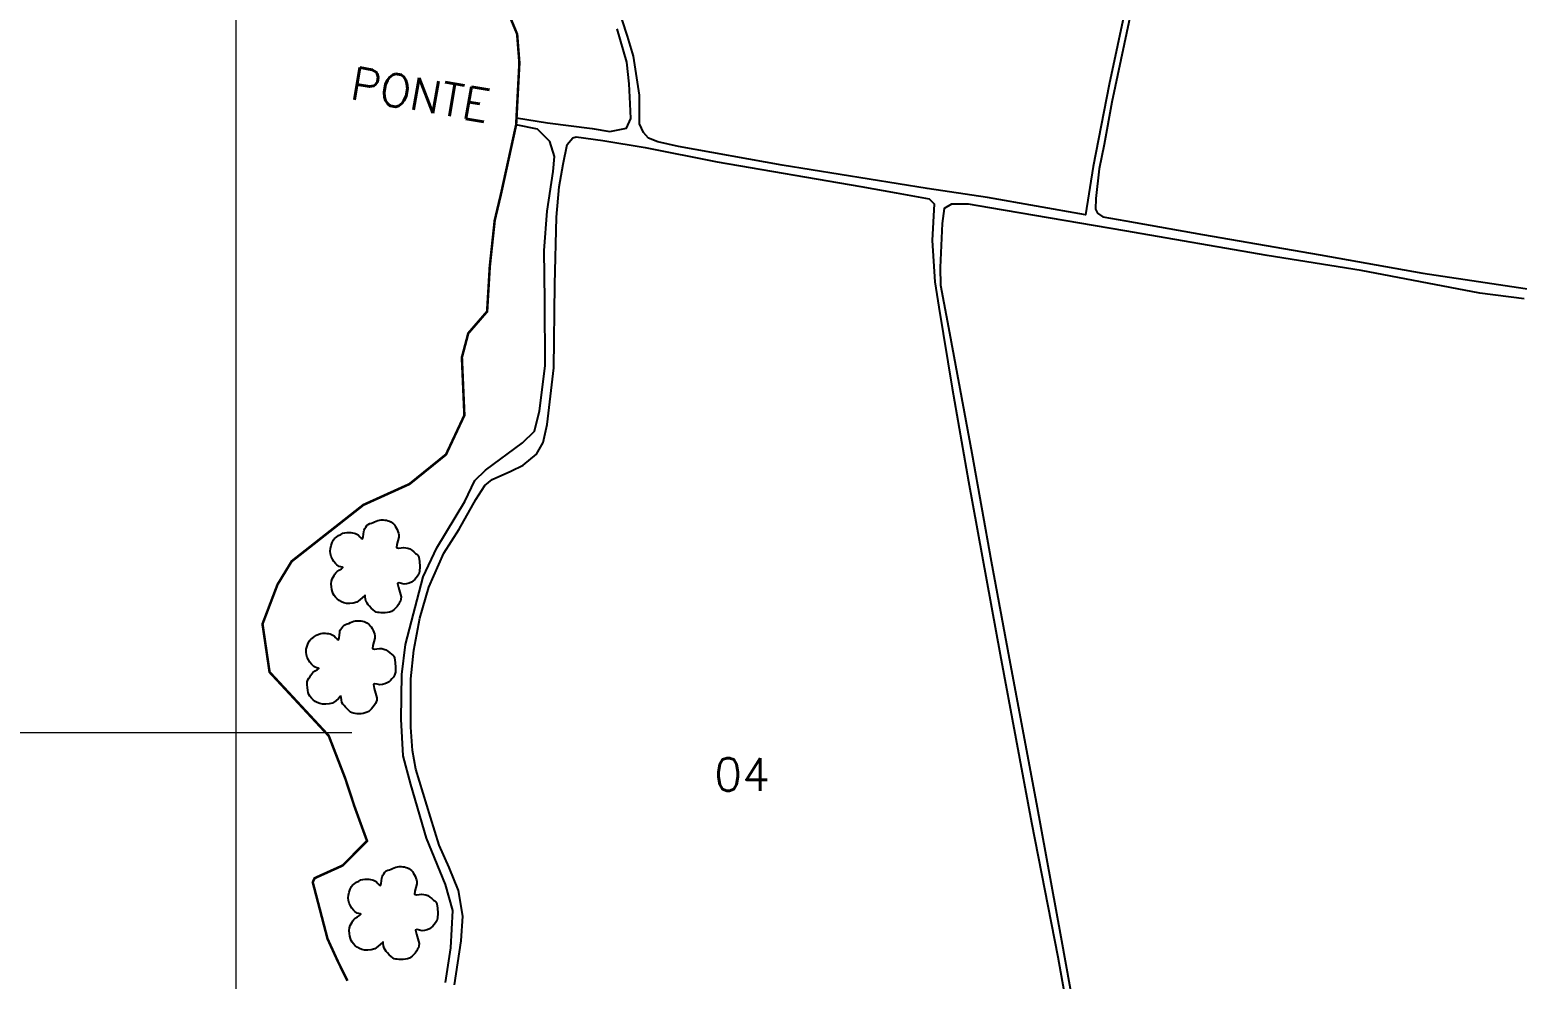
# Model space of a CAD drawing. Extents: x 731744 to 734894, y 7816585 to 7821040.
# Drawn here: x 732377 to 733267, y 7819352 to 7819921 of the extents above; entities that cross this region are included whole.
import ezdxf

# ---------------------------------------------------------------- set-up
doc = ezdxf.new("R2010")
doc.units = 0
doc.header["$MEASUREMENT"] = 0
doc.linetypes.add('CONTINUO', pattern=[0])
for name, color, linetype in [('0114000005', 1, 'CONTINUOUS'), ('0114000005002', 5, 'CONTINUOUS'), ('0114000005003', 5, 'CONTINUOUS'), ('0114000005004', 5, 'CONTINUOUS'), ('0114000005005', 5, 'CONTINUOUS'), ('CORREGO', 174, 'CONTINUO'), ('TEXTO', 7, 'CONTINUOUS')]:
    doc.layers.add(name, color=color, linetype=linetype)
doc.layers.add('MALHA', color=8, linetype='CONTINUOUS', lineweight=9)
doc.layers.add('MATO', color=3, linetype='CONTINUOUS', lineweight=25)
doc.styles.add('SIMPLEX', font='simplex', dxfattribs={"height": 0.2})

msp = doc.modelspace()

# ---------------------------------------------------------------- linework, layer by layer
at = {"layer": '0114000005', "linetype": 'Continuous'}
msp.add_lwpolyline([(732625.44, 7819350.46), (732628.53, 7819371.06), (732629.79, 7819393.6), (732625.44, 7819409.05), (732614, 7819436.74), (732604.73, 7819469.01), (732600.04, 7819486.17), (732598.89, 7819508.02), (732599.35, 7819534.68), (732601.53, 7819552.76), (732612.05, 7819593.15), (732620.18, 7819610.55), (732636.88, 7819638.24), (732642.95, 7819650.94), (732649.24, 7819657), (732671.44, 7819673.36), (732678.65, 7819680.34), (732681.62, 7819692.7), (732685.05, 7819719.48), (732684.83, 7819758.72), (732684.37, 7819788.59), (732686.2, 7819812.16), (732689.81, 7819835.81), (732690.6, 7819844.82), (732687.81, 7819853.9), (732680.39, 7819861.18), (732667.66, 7819863.89), (732667.88, 7819868.06), (732686.39, 7819864.95), (732713.05, 7819861.63), (732723.69, 7819859.8), (732733.76, 7819861.86), (732736.28, 7819867.58), (732735.82, 7819876.39), (732735.37, 7819888.29), (732733.88, 7819901.22), (732728.16, 7819921.25)], dxfattribs=at)
at = {"layer": '0114000005002', "linetype": 'Continuous', "flags": 128}
msp.add_lwpolyline([(733034.9, 7819927.96), (733024.12, 7819877.42), (733019.44, 7819852.02), (733016.46, 7819837.48), (733014.42, 7819819.65), (733014.34, 7819813.27), (733015.53, 7819810.9), (733018.75, 7819808.77), (733032.34, 7819806.31), (733078.39, 7819798.07), (733148.64, 7819786.01), (733210.05, 7819775.05), (733292.62, 7819762.56)], dxfattribs=at)
at = {"layer": '0114000005003', "linetype": 'Continuous', "flags": 128}
msp.add_lwpolyline([(733032.39, 7819934.59), (733022.36, 7819887.87), (733012.93, 7819838.85), (733008.26, 7819810.01), (732949.69, 7819820.21), (732913.58, 7819825.73), (732826.85, 7819839.75), (732764.84, 7819850.88), (732752.35, 7819853.68), (732746.75, 7819855.89), (732743.77, 7819859.2), (732741.4, 7819864.47), (732741.4, 7819881.54), (732737.91, 7819904.9), (732734.26, 7819916.8), (732728.14, 7819935.83)], dxfattribs=at)
at = {"layer": '0114000005004', "linetype": 'Continuous', "flags": 128}
msp.add_lwpolyline([(732630.74, 7819348.95), (732634.71, 7819375.42), (732635.71, 7819390.08), (732633.1, 7819405.49), (732627.51, 7819419.16), (732621.54, 7819432.71), (732616.45, 7819449.36), (732607.62, 7819478.06), (732605.64, 7819489.37), (732604.64, 7819503.16), (732604.64, 7819532.12), (732606.51, 7819549.39), (732609.99, 7819568.4), (732615.45, 7819587.04), (732624.4, 7819607.42), (732633.6, 7819621.71), (732643.54, 7819639.48), (732649, 7819647.93), (732653.35, 7819651.41), (732664.54, 7819656.51), (732671.87, 7819659.99), (732679.82, 7819666.7), (732683.8, 7819673.66), (732686.28, 7819684.34), (732690.14, 7819718.27), (732690.88, 7819768.22), (732691.88, 7819808.48), (732693.37, 7819826.63), (732695.73, 7819840.17), (732698.09, 7819852.1), (732701.57, 7819856.08), (732703.56, 7819856.7), (732719.59, 7819854.34), (732744.81, 7819850.24), (732787.93, 7819841.66), (732873.93, 7819826.88), (732895.05, 7819823.02), (732914.68, 7819819.54), (732917.79, 7819816.44), (732916.55, 7819794.57), (732918.16, 7819769.84), (732920.52, 7819754.68), (732928.48, 7819706.09), (732938.29, 7819650.29), (732957.31, 7819546.78), (732975.95, 7819446.13), (732991.73, 7819365.73), (733006.89, 7819280.85)], dxfattribs=at)
at = {"layer": '0114000005005', "linetype": 'Continuous', "flags": 128}
msp.add_lwpolyline([(733270.81, 7819759.6), (733244.24, 7819763.12), (733173.21, 7819776.52), (733117.07, 7819785.62), (733031.76, 7819800.35), (732951, 7819814.18), (732938.35, 7819816.36), (732928.07, 7819816.33), (732923.68, 7819813.73), (732922.57, 7819804.65), (732921.42, 7819778.39), (732921.52, 7819767.91), (732926.86, 7819739.34), (732940.2, 7819667.19), (732951.77, 7819602.64), (732962.54, 7819544.52), (732978.99, 7819457.43), (732993.62, 7819377.76), (733007.3, 7819301.6)], dxfattribs=at)
at = {"layer": 'CORREGO', "color": 174, "linetype": 'CONTINUO', "const_width": 1.5}
msp.add_lwpolyline([(732566.72, 7819351.47), (732560.98, 7819363.08), (732554.81, 7819376.57), (732545.96, 7819410.44), (732547.13, 7819412.88), (732563.92, 7819420.47), (732578.44, 7819435.14), (732570.82, 7819456.1), (732565.44, 7819472.5), (732555.52, 7819498.1), (732520.13, 7819536.22), (732515.9, 7819565), (732524.89, 7819588.63), (732533.35, 7819602.52), (732576.26, 7819636.29), (732603.84, 7819648.78), (732625.69, 7819666.46), (732636.69, 7819689.94), (732635.19, 7819724.57), (732639.02, 7819739.04), (732650.29, 7819752.06), (732651.9, 7819779.17), (732654.85, 7819806.69), (732658.67, 7819822.76), (732667.66, 7819863.89), (732669.6, 7819900.9), (732668.25, 7819918.12), (732654.83, 7819950.44)], dxfattribs=at)
at = {"layer": 'MALHA', "color": 8}
for points in [[(732500, 7820135.46), (732500, 7817086.77)], [(731894.06, 7819500), (732569.27, 7819500)]]:
    msp.add_lwpolyline(points, dxfattribs=at)
at = {"layer": 'MATO', "color": 94, "linetype": 'CONTINUO'}
for points in [[(732577.09, 7819582.11, -629.98), (732575.78, 7819580.85, -629.98), (732574.15, 7819579.41, -629.98), (732572.28, 7819578.07, -629.98), (732570.24, 7819577.51, -629.98), (732568.16, 7819577.29, -629.98), (732566.17, 7819577.37, -629.98), (732564.55, 7819577.72, -629.98), (732563.1, 7819578.29, -629.98), (732561.81, 7819579.06, -629.98), (732560.62, 7819579.97, -629.98), (732559.58, 7819580.99, -629.98), (732558.73, 7819582.09, -629.98), (732558.14, 7819583.14, -629.98), (732557.73, 7819584.29, -629.98), (732557.45, 7819585.57, -629.98), (732557.18, 7819587.28, -629.98), (732557.05, 7819589.03, -629.98), (732557.1, 7819590.71, -629.98), (732557.53, 7819591.95, -629.98), (732558.11, 7819593.02, -629.98), (732558.77, 7819593.95, -629.98), (732559.26, 7819594.8, -629.98), (732559.83, 7819595.59, -629.98), (732560.53, 7819596.35, -629.98), (732561.87, 7819597.23, -629.98), (732563.14, 7819598.04, -629.98), (732564.04, 7819598.74, -629.98), (732563.65, 7819599.02, -629.98), (732562.83, 7819599.23, -629.98), (732561.81, 7819599.45, -629.98), (732561.09, 7819599.88, -629.98), (732560.36, 7819600.47, -629.98), (732559.6, 7819601.27, -629.98), (732558.65, 7819602.46, -629.98), (732557.76, 7819603.84, -629.98), (732557, 7819605.36, -629.98), (732556.6, 7819606.93, -629.98), (732556.44, 7819608.56, -629.98), (732556.53, 7819610.23, -629.98), (732557.01, 7819612.07, -629.98), (732557.66, 7819613.81, -629.98), (732558.41, 7819615.31, -629.98), (732558.98, 7819616.1, -629.98), (732559.62, 7819616.66, -629.98), (732560.38, 7819617.13, -629.98), (732561.46, 7819617.92, -629.98), (732562.68, 7819618.67, -629.98), (732563.96, 7819619.32, -629.98), (732565.25, 7819619.64, -629.98), (732566.51, 7819619.8, -629.98), (732567.73, 7819619.82, -629.98), (732568.81, 7819619.77, -629.98), (732569.82, 7819619.62, -629.98), (732570.75, 7819619.39, -629.98), (732571.57, 7819619.13, -629.98), (732572.35, 7819618.77, -629.98), (732573.13, 7819618.29, -629.98), (732574.07, 7819617.26, -629.98), (732574.97, 7819616.38, -629.98), (732575.74, 7819615.96, -629.98), (732576.12, 7819617.16, -629.98), (732576.36, 7819618.76, -629.98), (732576.52, 7819620.41, -629.98), (732576.69, 7819621.14, -629.98), (732576.89, 7819621.69, -629.98), (732577.19, 7819622.19, -629.98), (732577.71, 7819623.04, -629.98), (732578.36, 7819623.89, -629.98), (732579.14, 7819624.66, -629.98), (732580.05, 7819625.09, -629.98), (732581.03, 7819625.43, -629.98), (732582.04, 7819625.73, -629.98), (732582.97, 7819626.18, -629.98), (732583.91, 7819626.62, -629.98), (732584.87, 7819626.99, -629.98), (732585.92, 7819627.18, -629.98), (732586.99, 7819627.27, -629.98), (732588.06, 7819627.28, -629.98), (732589.1, 7819627.22, -629.98), (732590.11, 7819627.08, -629.98), (732591.07, 7819626.85, -629.98), (732591.96, 7819626.5, -629.98), (732592.77, 7819626.07, -629.98), (732593.52, 7819625.55, -629.98), (732594.18, 7819625, -629.98), (732594.78, 7819624.35, -629.98), (732595.34, 7819623.59, -629.98), (732595.94, 7819622.63, -629.98), (732596.47, 7819621.57, -629.98), (732596.93, 7819620.44, -629.98), (732597.3, 7819619.43, -629.98), (732597.53, 7819618.3, -629.98), (732597.56, 7819616.94, -629.98), (732596.92, 7819614.72, -629.98), (732596.34, 7819612.54, -629.98), (732596.11, 7819610.71, -629.98), (732597.24, 7819610.39, -629.98), (732598.78, 7819610.5, -629.98), (732600.48, 7819610.78, -629.98), (732601.74, 7819610.64, -629.98), (732602.94, 7819610.36, -629.98), (732604.09, 7819609.91, -629.98), (732605.31, 7819609.1, -629.98), (732606.46, 7819608.17, -629.98), (732607.5, 7819607.21, -629.98), (732608.29, 7819606.78, -629.98), (732608.92, 7819606.14, -629.98), (732609.39, 7819605.05, -629.98), (732609.77, 7819602.36, -629.98), (732609.96, 7819599.36, -629.98), (732609.9, 7819596.47, -629.98), (732609.39, 7819594.83, -629.98), (732608.67, 7819593.6, -629.98), (732607.79, 7819592.63, -629.98), (732606.98, 7819591.63, -629.98), (732606.06, 7819590.77, -629.98), (732605, 7819590.07, -629.98), (732603.6, 7819589.52, -629.98), (732602.11, 7819589.12, -629.98), (732600.6, 7819588.89, -629.98), (732598.98, 7819589.33, -629.98), (732597.63, 7819589.56, -629.98), (732596.74, 7819589.23, -629.98), (732597.21, 7819586.85, -629.98), (732598, 7819584.02, -629.98), (732598.8, 7819581.22, -629.98), (732598.74, 7819579.79, -629.98), (732598.4, 7819578.7, -629.98), (732597.85, 7819577.8, -629.98), (732597.18, 7819576.64, -629.98), (732596.39, 7819575.54, -629.98), (732595.54, 7819574.54, -629.98), (732594.75, 7819573.73, -629.98), (732593.91, 7819573.05, -629.98), (732592.99, 7819572.51, -629.98), (732591.84, 7819572.09, -629.98), (732590.62, 7819571.79, -629.98), (732589.36, 7819571.62, -629.98), (732588.12, 7819571.59, -629.98), (732586.91, 7819571.67, -629.98), (732585.77, 7819571.83, -629.98), (732584.83, 7819571.94, -629.98), (732583.95, 7819572.18, -629.98), (732583.07, 7819572.6, -629.98), (732582.02, 7819573.49, -629.98), (732580.97, 7819574.53, -629.98), (732579.98, 7819575.63, -629.98), (732579.15, 7819576.5, -629.98), (732578.44, 7819577.39, -629.98), (732577.88, 7819578.37, -629.98), (732577.59, 7819579.87, -629.98), (732577.4, 7819581.33, -629.98), (732577.24, 7819582.52, -629.98)], [(732562.66, 7819521.75, -629.98), (732561.36, 7819520.49, -629.98), (732559.73, 7819519.05, -629.98), (732557.85, 7819517.71, -629.98), (732555.81, 7819517.15, -629.98), (732553.74, 7819516.93, -629.98), (732551.74, 7819517.01, -629.98), (732550.12, 7819517.36, -629.98), (732548.68, 7819517.93, -629.98), (732547.39, 7819518.7, -629.98), (732546.19, 7819519.61, -629.98), (732545.16, 7819520.63, -629.98), (732544.3, 7819521.73, -629.98), (732543.72, 7819522.78, -629.98), (732543.3, 7819523.93, -629.98), (732543.03, 7819525.21, -629.98), (732542.75, 7819526.92, -629.98), (732542.62, 7819528.67, -629.98), (732542.68, 7819530.35, -629.98), (732543.11, 7819531.59, -629.98), (732543.69, 7819532.66, -629.98), (732544.35, 7819533.59, -629.98), (732544.84, 7819534.44, -629.98), (732545.4, 7819535.23, -629.98), (732546.1, 7819535.99, -629.98), (732547.45, 7819536.87, -629.98), (732548.72, 7819537.68, -629.98), (732549.62, 7819538.37, -629.98), (732549.23, 7819538.66, -629.98), (732548.41, 7819538.86, -629.98), (732547.38, 7819539.09, -629.98), (732546.66, 7819539.52, -629.98), (732545.93, 7819540.11, -629.98), (732545.18, 7819540.91, -629.98), (732544.23, 7819542.1, -629.98), (732543.33, 7819543.48, -629.98), (732542.58, 7819545, -629.98), (732542.17, 7819546.57, -629.98), (732542.02, 7819548.2, -629.98), (732542.11, 7819549.87, -629.98), (732542.58, 7819551.71, -629.98), (732543.24, 7819553.45, -629.98), (732543.98, 7819554.95, -629.98), (732544.55, 7819555.74, -629.98), (732545.19, 7819556.3, -629.98), (732545.95, 7819556.77, -629.98), (732547.04, 7819557.56, -629.98), (732548.25, 7819558.31, -629.98), (732549.54, 7819558.96, -629.98), (732550.82, 7819559.28, -629.98), (732552.09, 7819559.44, -629.98), (732553.31, 7819559.46, -629.98), (732554.39, 7819559.41, -629.98), (732555.39, 7819559.26, -629.98), (732556.32, 7819559.03, -629.98), (732557.14, 7819558.77, -629.98), (732557.92, 7819558.41, -629.98), (732558.7, 7819557.93, -629.98), (732559.65, 7819556.9, -629.98), (732560.54, 7819556.02, -629.98), (732561.31, 7819555.6, -629.98), (732561.69, 7819556.8, -629.98), (732561.93, 7819558.4, -629.98), (732562.1, 7819560.05, -629.98), (732562.26, 7819560.78, -629.98), (732562.47, 7819561.33, -629.98), (732562.76, 7819561.83, -629.98), (732563.28, 7819562.68, -629.98), (732563.94, 7819563.53, -629.98), (732564.71, 7819564.3, -629.98), (732565.62, 7819564.73, -629.98), (732566.6, 7819565.07, -629.98), (732567.62, 7819565.37, -629.98), (732568.55, 7819565.82, -629.98), (732569.49, 7819566.26, -629.98), (732570.45, 7819566.62, -629.98), (732571.5, 7819566.82, -629.98), (732572.57, 7819566.91, -629.98), (732573.64, 7819566.92, -629.98), (732574.68, 7819566.86, -629.98), (732575.69, 7819566.72, -629.98), (732576.65, 7819566.49, -629.98), (732577.53, 7819566.14, -629.98), (732578.35, 7819565.71, -629.98), (732579.1, 7819565.19, -629.98), (732579.76, 7819564.64, -629.98), (732580.36, 7819563.99, -629.98), (732580.92, 7819563.23, -629.98), (732581.51, 7819562.27, -629.98), (732582.05, 7819561.21, -629.98), (732582.51, 7819560.08, -629.98), (732582.88, 7819559.07, -629.98), (732583.1, 7819557.94, -629.98), (732583.13, 7819556.58, -629.98), (732582.49, 7819554.36, -629.98), (732581.91, 7819552.18, -629.98), (732581.69, 7819550.35, -629.98), (732582.82, 7819550.03, -629.98), (732584.36, 7819550.14, -629.98), (732586.05, 7819550.42, -629.98), (732587.31, 7819550.28, -629.98), (732588.51, 7819550, -629.98), (732589.67, 7819549.55, -629.98), (732590.89, 7819548.74, -629.98), (732592.04, 7819547.81, -629.98), (732593.07, 7819546.85, -629.98), (732593.86, 7819546.42, -629.98), (732594.49, 7819545.78, -629.98), (732594.96, 7819544.69, -629.98), (732595.35, 7819541.99, -629.98), (732595.53, 7819539, -629.98), (732595.47, 7819536.11, -629.98), (732594.97, 7819534.47, -629.98), (732594.24, 7819533.24, -629.98), (732593.37, 7819532.27, -629.98), (732592.56, 7819531.27, -629.98), (732591.64, 7819530.41, -629.98), (732590.57, 7819529.71, -629.98), (732589.18, 7819529.16, -629.98), (732587.68, 7819528.76, -629.98), (732586.17, 7819528.53, -629.98), (732584.56, 7819528.97, -629.98), (732583.21, 7819529.2, -629.98), (732582.31, 7819528.87, -629.98), (732582.78, 7819526.49, -629.98), (732583.58, 7819523.66, -629.98), (732584.37, 7819520.86, -629.98), (732584.31, 7819519.43, -629.98), (732583.98, 7819518.34, -629.98), (732583.43, 7819517.44, -629.98), (732582.75, 7819516.28, -629.98), (732581.97, 7819515.18, -629.98), (732581.11, 7819514.18, -629.98), (732580.33, 7819513.37, -629.98), (732579.49, 7819512.69, -629.98), (732578.56, 7819512.15, -629.98), (732577.42, 7819511.73, -629.98), (732576.2, 7819511.43, -629.98), (732574.94, 7819511.26, -629.98), (732573.69, 7819511.23, -629.98), (732572.48, 7819511.31, -629.98), (732571.34, 7819511.47, -629.98), (732570.41, 7819511.58, -629.98), (732569.52, 7819511.82, -629.98), (732568.65, 7819512.24, -629.98), (732567.59, 7819513.13, -629.98), (732566.55, 7819514.17, -629.98), (732565.56, 7819515.27, -629.98), (732564.72, 7819516.13, -629.98), (732564.02, 7819517.03, -629.98), (732563.46, 7819518.01, -629.98), (732563.17, 7819519.51, -629.98), (732562.98, 7819520.96, -629.98), (732562.81, 7819522.16, -629.98)], [(732587.86, 7819374.6, -629.98), (732586.56, 7819373.33, -629.98), (732584.92, 7819371.9, -629.98), (732583.05, 7819370.56, -629.98), (732581.01, 7819370, -629.98), (732578.93, 7819369.78, -629.98), (732576.94, 7819369.85, -629.98), (732575.32, 7819370.2, -629.98), (732573.87, 7819370.78, -629.98), (732572.59, 7819371.55, -629.98), (732571.39, 7819372.45, -629.98), (732570.35, 7819373.47, -629.98), (732569.5, 7819374.58, -629.98), (732568.91, 7819375.63, -629.98), (732568.5, 7819376.77, -629.98), (732568.22, 7819378.06, -629.98), (732567.95, 7819379.76, -629.98), (732567.82, 7819381.52, -629.98), (732567.88, 7819383.19, -629.98), (732568.3, 7819384.43, -629.98), (732568.88, 7819385.5, -629.98), (732569.54, 7819386.44, -629.98), (732570.04, 7819387.29, -629.98), (732570.6, 7819388.08, -629.98), (732571.3, 7819388.83, -629.98), (732572.65, 7819389.71, -629.98), (732573.91, 7819390.53, -629.98), (732574.82, 7819391.22, -629.98), (732574.42, 7819391.51, -629.98), (732573.61, 7819391.71, -629.98), (732572.58, 7819391.94, -629.98), (732571.86, 7819392.36, -629.98), (732571.13, 7819392.96, -629.98), (732570.37, 7819393.76, -629.98), (732569.43, 7819394.94, -629.98), (732568.53, 7819396.32, -629.98), (732567.77, 7819397.85, -629.98), (732567.37, 7819399.41, -629.98), (732567.21, 7819401.05, -629.98), (732567.31, 7819402.72, -629.98), (732567.78, 7819404.56, -629.98), (732568.43, 7819406.29, -629.98), (732569.18, 7819407.79, -629.98), (732569.75, 7819408.58, -629.98), (732570.39, 7819409.14, -629.98), (732571.15, 7819409.61, -629.98), (732572.24, 7819410.4, -629.98), (732573.45, 7819411.16, -629.98), (732574.74, 7819411.8, -629.98), (732576.02, 7819412.12, -629.98), (732577.29, 7819412.28, -629.98), (732578.5, 7819412.31, -629.98), (732579.59, 7819412.26, -629.98), (732580.59, 7819412.11, -629.98), (732581.52, 7819411.88, -629.98), (732582.34, 7819411.61, -629.98), (732583.12, 7819411.25, -629.98), (732583.9, 7819410.78, -629.98), (732584.84, 7819409.74, -629.98), (732585.74, 7819408.87, -629.98), (732586.51, 7819408.45, -629.98), (732586.89, 7819409.64, -629.98), (732587.13, 7819411.25, -629.98), (732587.29, 7819412.9, -629.98), (732587.46, 7819413.62, -629.98), (732587.66, 7819414.17, -629.98), (732587.96, 7819414.68, -629.98), (732588.48, 7819415.53, -629.98), (732589.14, 7819416.38, -629.98), (732589.91, 7819417.15, -629.98), (732590.82, 7819417.58, -629.98), (732591.8, 7819417.92, -629.98), (732592.81, 7819418.21, -629.98), (732593.74, 7819418.67, -629.98), (732594.68, 7819419.1, -629.98), (732595.65, 7819419.47, -629.98), (732596.69, 7819419.66, -629.98), (732597.76, 7819419.76, -629.98), (732598.83, 7819419.76, -629.98), (732599.88, 7819419.71, -629.98), (732600.88, 7819419.56, -629.98), (732601.85, 7819419.33, -629.98), (732602.73, 7819418.99, -629.98), (732603.55, 7819418.55, -629.98), (732604.3, 7819418.04, -629.98), (732604.95, 7819417.48, -629.98), (732605.55, 7819416.83, -629.98), (732606.12, 7819416.07, -629.98), (732606.71, 7819415.12, -629.98), (732607.25, 7819414.06, -629.98), (732607.71, 7819412.93, -629.98), (732608.08, 7819411.92, -629.98), (732608.3, 7819410.78, -629.98), (732608.33, 7819409.43, -629.98), (732607.69, 7819407.21, -629.98), (732607.11, 7819405.02, -629.98), (732606.88, 7819403.2, -629.98), (732608.02, 7819402.88, -629.98), (732609.55, 7819402.99, -629.98), (732611.25, 7819403.26, -629.98), (732612.51, 7819403.12, -629.98), (732613.71, 7819402.84, -629.98), (732614.86, 7819402.4, -629.98), (732616.09, 7819401.58, -629.98), (732617.24, 7819400.65, -629.98), (732618.27, 7819399.7, -629.98), (732619.06, 7819399.26, -629.98), (732619.69, 7819398.63, -629.98), (732620.16, 7819397.54, -629.98), (732620.54, 7819394.84, -629.98), (732620.73, 7819391.84, -629.98), (732620.67, 7819388.96, -629.98), (732620.16, 7819387.32, -629.98), (732619.44, 7819386.08, -629.98), (732618.56, 7819385.11, -629.98), (732617.75, 7819384.11, -629.98), (732616.83, 7819383.26, -629.98), (732615.77, 7819382.55, -629.98), (732614.37, 7819382, -629.98), (732612.88, 7819381.61, -629.98), (732611.37, 7819381.38, -629.98), (732609.76, 7819381.81, -629.98), (732608.4, 7819382.05, -629.98), (732607.51, 7819381.72, -629.98), (732607.98, 7819379.34, -629.98), (732608.78, 7819376.5, -629.98), (732609.57, 7819373.7, -629.98), (732609.51, 7819372.27, -629.98), (732609.17, 7819371.19, -629.98), (732608.63, 7819370.29, -629.98), (732607.95, 7819369.13, -629.98), (732607.16, 7819368.03, -629.98), (732606.31, 7819367.03, -629.98), (732605.53, 7819366.22, -629.98), (732604.69, 7819365.54, -629.98), (732603.76, 7819364.99, -629.98), (732602.62, 7819364.57, -629.98), (732601.39, 7819364.28, -629.98), (732600.13, 7819364.1, -629.98), (732598.89, 7819364.08, -629.98), (732597.68, 7819364.16, -629.98), (732596.54, 7819364.32, -629.98), (732595.6, 7819364.43, -629.98), (732594.72, 7819364.66, -629.98), (732593.84, 7819365.09, -629.98), (732592.79, 7819365.97, -629.98), (732591.74, 7819367.02, -629.98), (732590.75, 7819368.12, -629.98), (732589.92, 7819368.98, -629.98), (732589.21, 7819369.87, -629.98), (732588.65, 7819370.86, -629.98), (732588.37, 7819372.36, -629.98), (732588.17, 7819373.81, -629.98), (732588.01, 7819375.01, -629.98)]]:
    msp.add_polyline3d(points, dxfattribs=at)

# ---------------------------------------------------------------- texts
at = {"layer": 'TEXTO', "linetype": 'Continuous', "style": 'SIMPLEX'}
msp.add_text('PONTE', height=19.5, rotation=350.27902, dxfattribs=at).set_placement((732567.61, 7819879.37, -629.98))
msp.add_text('04', height=19.5, dxfattribs=at).set_placement((732786.17, 7819465.23))

doc.saveas('drawing.dxf')
